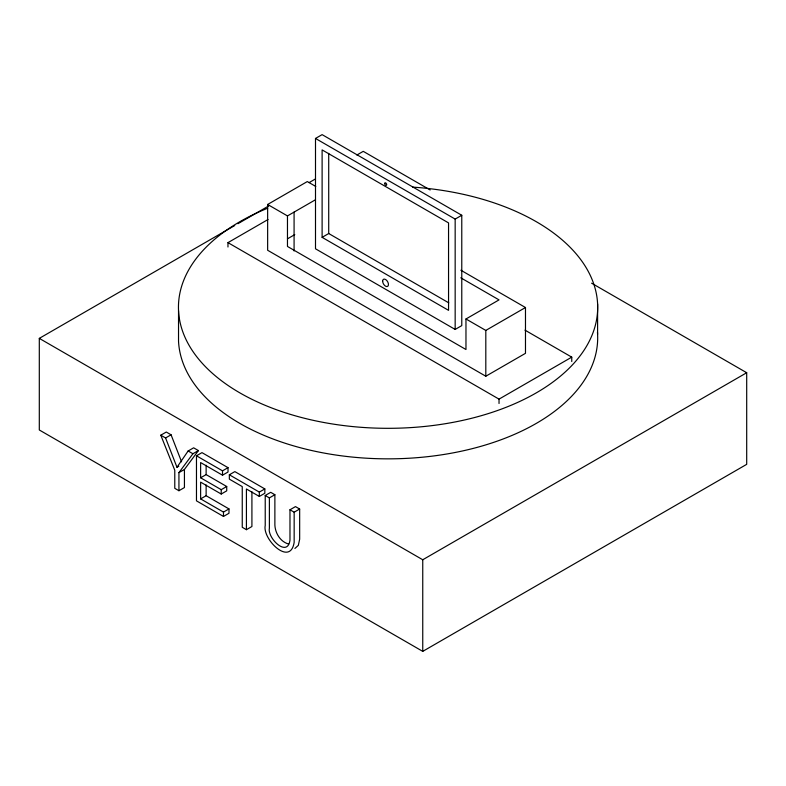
<?xml version="1.0" encoding="UTF-8"?>
<svg xmlns="http://www.w3.org/2000/svg" width="786" height="786" viewBox="0 0 786 786"><rect width="100%" height="100%" fill="white"/><g stroke="black" fill="none" stroke-linecap="round" stroke-linejoin="round"><path stroke-width="1.18" d="M160.786 435.198L165.581 437.969L176.978 467.277L188.129 450.987L193.631 447.814L198.416 450.575L184.435 469.458L178.933 472.632L178.933 490.729L174.777 488.322L174.777 470.234L160.786 435.198L166.288 432.025L171.073 434.796L181.595 461.854M178.933 472.632L192.924 453.748L198.416 450.575M294.907 548.461L298.336 545.366L299.663 539.167L299.663 509.023L295.477 506.606L289.975 509.78L289.975 540.237C287.489 558.04 267.181 538.017 269.382 528.221L269.382 497.892L274.874 494.718L274.874 525.048C275.228 533.203 280.435 541.849 288.649 544.05M315.5 138.454L322.113 134.632L461.775 215.266L461.775 325.61L455.163 329.432L315.5 248.798L315.5 138.454L455.163 219.088L461.775 215.266M460.871 270.227L525.48 307.523L525.48 353.327L485.807 376.229L267.643 250.272L267.643 204.468L307.306 181.566L315.775 186.459M591.622 283.196L746.7 372.731L746.7 464.339L422.75 651.368L39.3 429.981L39.3 338.373L234.729 225.543M237.922 223.705L268.724 205.922M309.085 182.617L315.451 178.943M356.873 155.029L363.25 151.344L430.168 189.976M227.969 247.001L227.969 242.638L268.026 219.52M267.643 204.468L287.47 215.914L315.235 199.89M287.47 238.826L294.779 234.601M322.113 237.343L448.551 310.342L448.551 222.9L322.113 149.9L322.113 237.343L328.715 233.53L448.786 302.846M165.581 437.969L171.073 434.796M196.471 455.801L201.973 452.628L228.019 467.66L228.019 472.022L222.517 475.196L200.626 462.561L200.626 477.79L221.22 489.678L226.722 486.505L226.722 490.857L221.22 494.03L200.626 482.142L200.626 498.894L223.479 512.089L228.981 508.915L228.981 513.268L223.479 516.441L196.471 500.849L196.471 455.801L222.517 470.843L228.019 467.66M176.978 467.277L178.815 466.216M287.47 215.914L287.47 246.45L465.97 349.515L465.97 318.978L499.031 299.888L460.783 277.812M200.626 477.79L206.129 474.616L226.722 486.505M178.933 490.729L184.435 487.556L184.435 469.458M229.345 474.783L234.847 471.61L264.833 488.921L264.833 493.274L259.331 496.447L246.421 488.99L246.421 529.685L242.255 527.288L242.255 486.593L229.345 479.136L229.345 474.783L259.331 492.095L264.833 488.921M465.97 318.978L485.807 330.425L525.48 307.523M200.626 498.894L206.129 495.72L228.981 508.915M299.663 509.023L294.161 512.197L294.161 542.34C290.27 567.05 262.219 539.068 265.226 525.51L265.226 495.494L270.718 492.321L274.874 494.718M246.421 529.685L251.913 526.512L251.913 491.8M227.969 242.638L499.031 399.131L571.756 357.149L571.756 361.511M39.3 338.373L422.75 559.76L746.7 372.731M524.979 330.14L571.756 357.149M188.129 450.987L192.924 453.748M265.226 495.494L269.382 497.892M289.975 509.78L294.161 512.197M597.596 303.897L597.596 334.433M499.031 399.131L499.031 403.493M485.807 330.425L485.807 376.229M455.163 219.088L455.163 329.432M422.75 559.76L422.75 651.368M328.715 153.368L328.715 233.53M294.082 212.102L294.082 250.97M259.331 492.095L259.331 496.447M223.479 512.089L223.479 516.441M222.517 470.843L222.517 475.196M221.22 489.678L221.22 494.03M206.129 465.243L206.129 474.616M206.129 484.952L206.129 495.72M178.53 310.666L178.53 341.203A209.616 121.024 0 0 0 395.947 458.759A209.616 121.024 0 0 0 597.448 332.114M412.65 187.097A209.616 121.024 0 0 1 581.296 354.201A209.616 121.024 0 0 1 256.491 401.499A209.616 121.024 0 0 1 267.692 208.211M382.654 281.172A4.097 2.368 60 0 0 387.007 286.576A4.097 2.368 60 0 0 387.007 280.779A4.097 2.368 60 0 0 382.654 281.172M384.668 183.492A1.415 0.815 60 0 0 386.172 185.368A1.415 0.815 60 0 0 386.172 183.364A1.415 0.815 60 0 0 384.668 183.492"/></g></svg>
